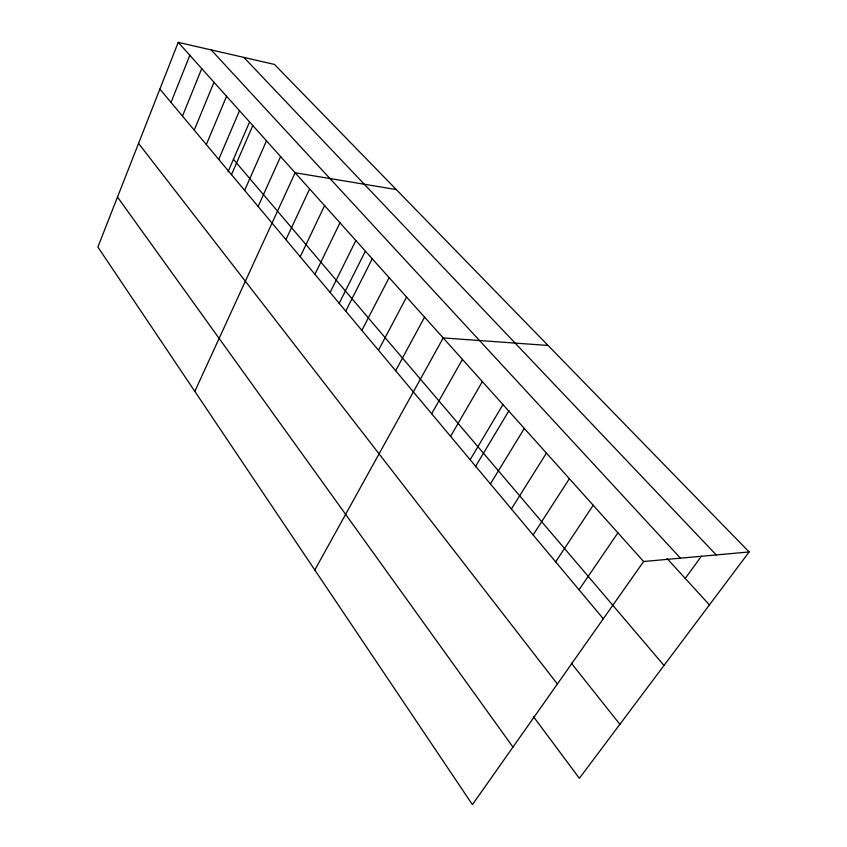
<?xml version="1.0" encoding="UTF-8"?>
<svg xmlns="http://www.w3.org/2000/svg" width="847" height="847" viewBox="0 0 847 847"><rect width="100%" height="100%" fill="white"/><g stroke="black" fill="none" stroke-linecap="round" stroke-linejoin="round"><path stroke-width="1.27" d="M178.219 42.35L97.881 247.038L472.425 804.65L643.625 561.508L749.119 551.958L274.449 64.425L178.219 42.35L643.625 561.508M171.03 102.413L189.823 55.288M182.486 116.092L201.734 68.586M194.238 130.142L213.984 82.244M206.319 144.572L226.562 96.272M218.738 159.405L239.5 110.713M228.012 171.867L249.537 122.074M231.506 174.651L252.808 125.557M244.635 190.331L266.509 140.835M258.134 206.467L280.601 156.557M194.831 391.367L295.127 172.756L396.28 189.559M285.926 239.659L309.642 188.945M300.23 256.736L324.592 205.62M314.946 274.322L339.986 222.803M330.108 292.437L355.867 240.506M339.128 303.427L365.205 251.474M345.735 311.103L372.235 258.769M361.86 330.362L389.133 277.615M378.482 350.213L406.571 297.075M395.634 370.711L424.58 317.17M314.819 570.01L443.193 337.932L548.062 345.46M431.663 413.738L462.441 359.393M450.583 436.343L482.356 381.605M470.159 459.72L502.959 404.601M475.358 466.771L508.931 410.742M490.413 483.923L524.314 428.413M511.387 508.973L546.431 453.092M533.123 534.933L569.385 478.682M555.653 561.847L593.196 505.246M579.03 589.777L617.929 532.837M685.223 578.416L701.348 556.299M749.119 551.958L579.38 778.308L533.345 716.498M243.883 57.416L716.266 554.933M211.189 49.909L680.459 558.173M667.034 558.512L709.426 604.896M233.433 159.342L664.006 665.467M159.871 89.094L603.308 618.776M571.344 663.201L619.856 724.323M138.559 143.408L557.379 683.995M117.5 197.065L512.964 747.075"/></g></svg>
